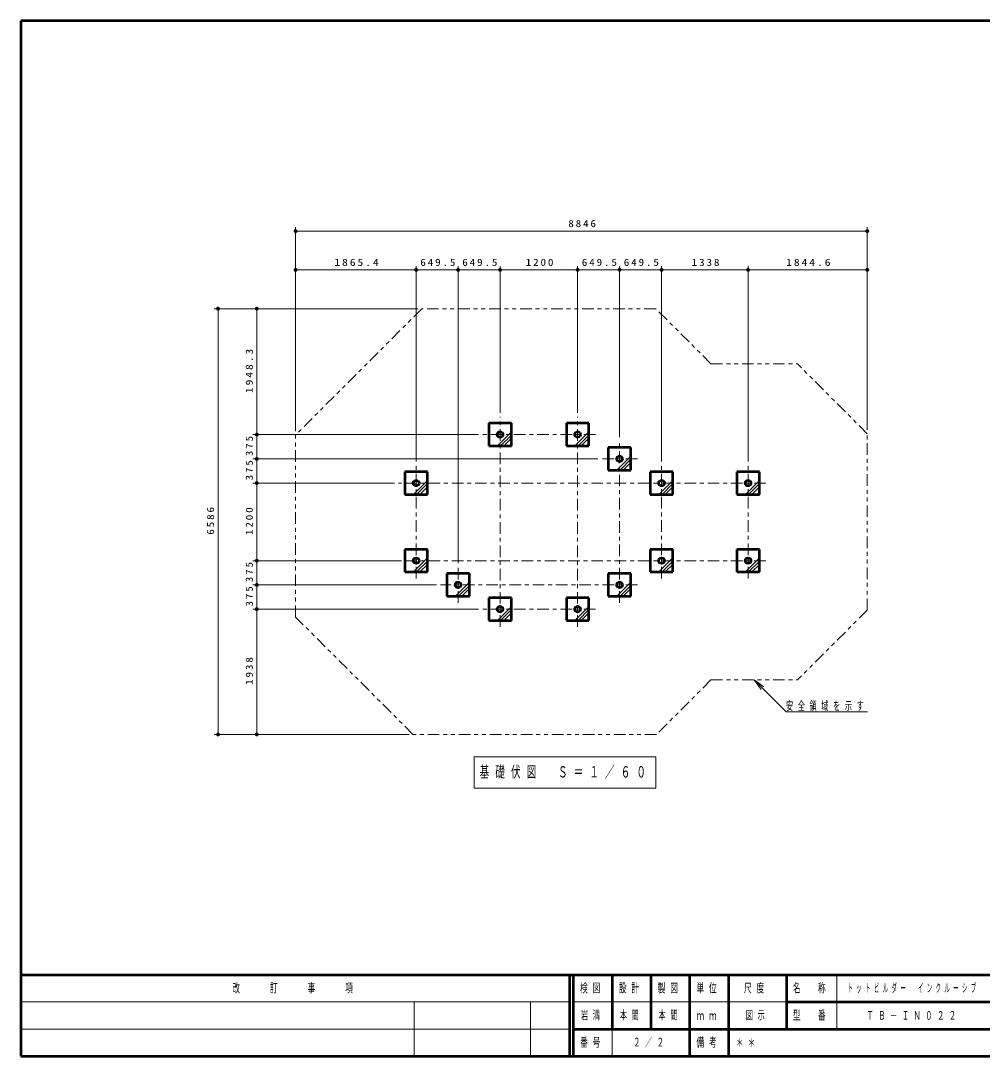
# Model space of a CAD drawing. Units: millimetres on the paper, scale 1:60. Extents: x -385 to 0, y -297 to 267.
# Drawn here: x -385 to -137, y -297 to -30 of the extents above; entities that cross this region are included whole.
import ezdxf

# ---------------------------------------------------------------- set-up
doc = ezdxf.new("R2010")
doc.units = ezdxf.units.MM
doc.linetypes.add('USER2', pattern=[6, 3, -1, 1, -1])
doc.linetypes.add('USER3', pattern=[8, 3, -1, 1, -1, 1, -1])
doc.layers.add('LY_1', color=140, linetype='Continuous', lineweight=50)
doc.styles.add('ＭＳ ゴシック', font='')
doc.styles.get('ＭＳ ゴシック').set_extended_font_data('MS Gothic')

# ---------------------------------------------------------------- blocks, each defined once
blk = doc.blocks.new('filled_dot')
at = {"color": 0, "linetype": 'Continuous', "lineweight": -2, "const_width": 1.25}
blk.add_lwpolyline([(-0.625, 0, 1), (0.625, 0, 1)], format="xyb", close=True, dxfattribs=at)

msp = doc.modelspace()

# ---------------------------------------------------------------- linework, layer by layer
at = {"layer": 'LY_1', "color": 7}
for p, q in [((-385, -30), (-385, -297)), ((0, -30), (-385, -30)), ((-385, -276), (0, -276)), ((-385, -297), (0, -297))]:
    msp.add_line(p, q, dxfattribs=at)
at = {"layer": 'LY_1', "color": 7, "lineweight": 13}
for p, q in [((-314.119, -93.244), (-314.119, -83.244)), ((-314.119, -84.244), (-166.685, -84.244)), ((-166.685, -93.244), (-166.685, -83.244)), ((-314.119, -135.83), (-314.119, -93.244)), ((-283.029, -143.633), (-283.029, -93.244)), ((-272.204, -169.883), (-272.204, -93.244)), ((-261.378, -131.133), (-261.378, -93.244)), ((-241.378, -131.133), (-241.378, -93.244)), ((-230.553, -137.383), (-230.553, -93.244)), ((-219.728, -143.633), (-219.728, -93.244)), ((-197.428, -143.633), (-197.428, -93.244)), ((-166.685, -135.482), (-166.685, -93.244)), ((-314.119, -94.244), (-283.029, -94.244)), ((-283.029, -94.244), (-272.204, -94.244)), ((-272.204, -94.244), (-261.378, -94.244)), ((-261.378, -94.244), (-241.378, -94.244)), ((-241.378, -94.244), (-230.553, -94.244)), ((-230.553, -94.244), (-219.728, -94.244)), ((-219.728, -94.244), (-197.428, -94.244)), ((-197.428, -94.244), (-166.685, -94.244)), ((-325.119, -104.244), (-335.119, -104.244)), ((-334.119, -214.016), (-334.119, -104.244)), ((-282.534, -104.244), (-325.119, -104.244)), ((-324.119, -136.716), (-324.119, -104.244)), ((-258.462, -136.013), (-262.082, -139.633)), ((-238.462, -136.013), (-242.082, -139.633)), ((-266.962, -136.716), (-325.119, -136.716)), ((-324.119, -142.966), (-324.119, -136.716)), ((-258.462, -136.838), (-261.257, -139.633)), ((-258.462, -137.663), (-260.432, -139.633)), ((-238.462, -136.838), (-241.257, -139.633)), ((-238.462, -137.663), (-240.432, -139.633)), ((-236.136, -142.966), (-325.119, -142.966)), ((-324.119, -149.216), (-324.119, -142.966)), ((-227.636, -142.263), (-231.256, -145.883)), ((-227.636, -143.088), (-230.431, -145.883)), ((-227.636, -143.913), (-229.606, -145.883)), ((-288.612, -149.216), (-325.119, -149.216)), ((-324.119, -169.216), (-324.119, -149.216)), ((-280.112, -148.513), (-283.732, -152.133)), ((-280.112, -149.338), (-282.907, -152.133)), ((-216.811, -148.513), (-220.431, -152.133)), ((-216.811, -149.338), (-219.606, -152.133)), ((-194.511, -148.513), (-198.131, -152.133)), ((-194.511, -149.338), (-197.306, -152.133)), ((-280.112, -150.163), (-282.082, -152.133)), ((-216.811, -150.163), (-218.781, -152.133)), ((-194.511, -150.163), (-196.481, -152.133)), ((-286.946, -169.216), (-325.119, -169.216)), ((-324.119, -175.466), (-324.119, -169.216)), ((-280.112, -168.513), (-283.732, -172.133)), ((-280.112, -169.338), (-282.907, -172.133)), ((-280.112, -170.163), (-282.082, -172.133)), ((-216.811, -168.513), (-220.431, -172.133)), ((-216.811, -169.338), (-219.606, -172.133)), ((-216.811, -170.163), (-218.781, -172.133)), ((-194.511, -168.513), (-198.131, -172.133)), ((-194.511, -169.338), (-197.306, -172.133)), ((-194.511, -170.163), (-196.481, -172.133)), ((-277.787, -175.466), (-325.119, -175.466)), ((-324.119, -181.716), (-324.119, -175.466)), ((-269.287, -174.763), (-272.907, -178.383)), ((-269.287, -175.588), (-272.082, -178.383)), ((-227.636, -174.763), (-231.256, -178.383)), ((-227.636, -175.588), (-230.431, -178.383)), ((-269.287, -176.413), (-271.257, -178.383)), ((-227.636, -176.413), (-229.606, -178.383)), ((-258.462, -181.013), (-262.082, -184.633)), ((-238.462, -181.013), (-242.082, -184.633)), ((-266.962, -181.716), (-325.119, -181.716)), ((-324.119, -214.016), (-324.119, -181.716)), ((-258.462, -181.838), (-261.257, -184.633)), ((-258.462, -182.663), (-260.432, -184.633)), ((-238.462, -181.838), (-241.257, -184.633)), ((-238.462, -182.663), (-240.432, -184.633)), ((-194.076, -202.433), (-195.844, -199.959)), ((-195.844, -199.959), (-193.369, -201.726)), ((-195.844, -199.959), (-193.722, -202.08)), ((-195.844, -199.959), (-187.634, -208.168)), ((-187.634, -208.168), (-166.634, -208.168)), ((-325.119, -214.016), (-335.119, -214.016)), ((-284.843, -214.016), (-325.119, -214.016)), ((-268.041, -219.757), (-268.041, -227.891)), ((-221.241, -219.757), (-268.041, -219.757)), ((-221.241, -227.891), (-221.241, -219.757)), ((-268.041, -227.891), (-221.241, -227.891)), ((-174.5, -276), (-174.5, -290)), ((-385, -283), (-243.5, -283)), ((-283.5, -283), (-283.5, -297)), ((-253.5, -283), (-253.5, -297)), ((-242.5, -283), (-187.5, -283)), ((-385, -290), (-243.5, -290)), ((-232.5, -290), (-232.5, -297))]:
    msp.add_line(p, q, dxfattribs=at)
at = {"layer": 'LY_1', "color": 7, "linetype": 'USER3', "lineweight": 13}
for p, q in [((-281.534, -104.244), (-314.119, -136.83)), ((-206.994, -118.474), (-221.223, -104.244)), ((-206.994, -118.474), (-184.694, -118.474)), ((-206.994, -199.959), (-221.051, -214.016)), ((-206.994, -199.959), (-184.694, -199.959))]:
    msp.add_line(p, q, dxfattribs=at)
at = {"layer": 'LY_1', "linetype": 'USER3', "lineweight": 13}
for p, q in [((-221.223, -104.244), (-281.534, -104.244)), ((-166.685, -136.482), (-184.694, -118.474)), ((-314.119, -183.74), (-314.119, -136.83)), ((-166.685, -181.95), (-166.685, -136.482)), ((-283.843, -214.016), (-314.119, -183.74)), ((-166.685, -181.95), (-184.694, -199.959)), ((-221.051, -214.016), (-283.843, -214.016))]:
    msp.add_line(p, q, dxfattribs=at)
at = {"layer": 'LY_1', "color": 7, "linetype": 'USER2', "lineweight": 13}
for p, q in [((-261.378, -186.299), (-261.378, -132.133)), ((-241.378, -186.299), (-241.378, -132.133)), ((-236.795, -136.716), (-265.962, -136.716)), ((-230.553, -180.049), (-230.553, -138.383)), ((-225.97, -142.966), (-235.136, -142.966)), ((-283.029, -173.799), (-283.029, -144.633)), ((-219.728, -173.799), (-219.728, -144.633)), ((-197.428, -173.799), (-197.428, -144.633)), ((-192.844, -149.216), (-287.612, -149.216)), ((-192.844, -169.216), (-287.612, -169.216)), ((-272.204, -180.049), (-272.204, -170.883)), ((-225.97, -175.466), (-276.787, -175.466)), ((-236.795, -181.716), (-265.962, -181.716))]:
    msp.add_line(p, q, dxfattribs=at)
at = {"layer": 'LY_1'}
for p, q in [((-258.462, -133.799), (-264.295, -133.799)), ((-264.295, -133.799), (-264.295, -139.633)), ((-258.462, -139.633), (-258.462, -133.799)), ((-238.462, -133.799), (-244.295, -133.799)), ((-244.295, -133.799), (-244.295, -139.633)), ((-238.462, -139.633), (-238.462, -133.799)), ((-264.295, -139.633), (-258.462, -139.633)), ((-244.295, -139.633), (-238.462, -139.633)), ((-227.636, -140.049), (-233.47, -140.049)), ((-233.47, -140.049), (-233.47, -145.883)), ((-227.636, -145.883), (-227.636, -140.049)), ((-280.112, -146.299), (-285.946, -146.299)), ((-285.946, -146.299), (-285.946, -152.133)), ((-280.112, -152.133), (-280.112, -146.299)), ((-233.47, -145.883), (-227.636, -145.883)), ((-216.811, -146.299), (-222.644, -146.299)), ((-222.644, -146.299), (-222.644, -152.133)), ((-216.811, -152.133), (-216.811, -146.299)), ((-194.511, -146.299), (-200.344, -146.299)), ((-200.344, -146.299), (-200.344, -152.133)), ((-194.511, -152.133), (-194.511, -146.299)), ((-285.946, -152.133), (-280.112, -152.133)), ((-222.644, -152.133), (-216.811, -152.133)), ((-200.344, -152.133), (-194.511, -152.133)), ((-280.112, -166.299), (-285.946, -166.299)), ((-285.946, -166.299), (-285.946, -172.133)), ((-280.112, -172.133), (-280.112, -166.299)), ((-216.811, -166.299), (-222.644, -166.299)), ((-222.644, -166.299), (-222.644, -172.133)), ((-216.811, -172.133), (-216.811, -166.299)), ((-194.511, -166.299), (-200.344, -166.299)), ((-200.344, -166.299), (-200.344, -172.133)), ((-194.511, -172.133), (-194.511, -166.299)), ((-285.946, -172.133), (-280.112, -172.133)), ((-269.287, -172.549), (-275.12, -172.549)), ((-275.12, -172.549), (-275.12, -178.383)), ((-269.287, -178.383), (-269.287, -172.549)), ((-227.636, -172.549), (-233.47, -172.549)), ((-233.47, -172.549), (-233.47, -178.383)), ((-227.636, -178.383), (-227.636, -172.549)), ((-222.644, -172.133), (-216.811, -172.133)), ((-200.344, -172.133), (-194.511, -172.133)), ((-275.12, -178.383), (-269.287, -178.383)), ((-258.462, -178.799), (-264.295, -178.799)), ((-264.295, -178.799), (-264.295, -184.633)), ((-258.462, -184.633), (-258.462, -178.799)), ((-238.462, -178.799), (-244.295, -178.799)), ((-244.295, -178.799), (-244.295, -184.633)), ((-238.462, -184.633), (-238.462, -178.799)), ((-233.47, -178.383), (-227.636, -178.383)), ((-264.295, -184.633), (-258.462, -184.633)), ((-244.295, -184.633), (-238.462, -184.633)), ((-243.5, -276), (-243.5, -297)), ((-242.5, -276), (-242.5, -297)), ((-232.5, -276), (-232.5, -290)), ((-222.5, -276), (-222.5, -290)), ((-212.5, -276), (-212.5, -297)), ((-202.5, -276), (-202.5, -290)), ((-187.5, -276), (-187.5, -290)), ((-187.5, -283), (-70, -283)), ((-242.5, -290), (0, -290)), ((-202.5, -290), (-202.5, -297))]:
    msp.add_line(p, q, dxfattribs=at)
for centre in [(-261.378, -136.716), (-241.378, -136.716), (-230.553, -142.966), (-283.029, -149.216), (-219.728, -149.216), (-197.428, -149.216), (-283.029, -169.216), (-219.728, -169.216), (-197.428, -169.216), (-272.204, -175.466), (-230.553, -175.466), (-261.378, -181.716), (-241.378, -181.716)]:
    msp.add_circle(centre, 0.743, dxfattribs=at)

# ---------------------------------------------------------------- block references
at = {"layer": 'LY_1', "color": 7, "lineweight": 13, "xscale": 0.4, "yscale": 0.4}
for p in [(-314.119, -84.244), (-314.119, -94.244), (-283.029, -94.244), (-272.204, -94.244), (-261.378, -94.244), (-241.378, -94.244), (-230.553, -94.244), (-219.728, -94.244), (-197.428, -94.244)]:
    msp.add_blockref('filled_dot', p, dxfattribs=at)
for p, rotation in [((-166.685, -84.244), 180), ((-283.029, -94.244), 180), ((-272.204, -94.244), 180), ((-261.378, -94.244), 180), ((-241.378, -94.244), 180), ((-230.553, -94.244), 180), ((-219.728, -94.244), 180), ((-197.428, -94.244), 180), ((-166.685, -94.244), 180), ((-334.119, -104.244), 270), ((-324.119, -104.244), 270), ((-324.119, -136.716), 270), ((-324.119, -136.716), 90), ((-324.119, -142.966), 270), ((-324.119, -142.966), 90), ((-324.119, -149.216), 270), ((-324.119, -149.216), 90), ((-324.119, -169.216), 270), ((-324.119, -169.216), 90), ((-324.119, -175.466), 270), ((-324.119, -175.466), 90), ((-324.119, -181.716), 270), ((-324.119, -181.716), 90), ((-334.119, -214.016), 90), ((-324.119, -214.016), 90)]:
    msp.add_blockref('filled_dot', p, dxfattribs=dict(at, rotation=rotation))

# ---------------------------------------------------------------- texts
at = {"layer": 'LY_1', "color": 7, "style": 'ＭＳ ゴシック'}
for s, insert, char_height, attachment_point in [('\\T1.33;\\W1.15;8846', (-239.986, -83.244), 1.833, 8), ('\\T1.33;\\W1.2;1865.4', (-298.153, -93.244), 1.833, 8), ('\\T1.33;\\W1.15;649.5', (-277.189, -93.244), 1.833, 8), ('\\T1.33;\\W1.15;649.5', (-266.364, -93.244), 1.833, 8), ('\\T1.33;\\W1.15;1200', (-250.957, -93.244), 1.833, 8), ('\\T1.33;\\W1.15;649.5', (-235.538, -93.244), 1.833, 8), ('\\T1.33;\\W1.15;649.5', (-224.713, -93.244), 1.833, 8), ('\\T1.33;\\W1.15;1338', (-208.15, -93.244), 1.833, 8), ('\\T1.33;\\W1.2;1844.6', (-181.635, -93.244), 1.833, 8), ('\\T1.64;\\W0.6;安全領域を示す', (-187.634, -208.018), 2.199, 7), ('\\T1.64;\\W0.6;基礎伏図\u3000Ｓ＝１／６０', (-266.641, -223.824), 2.933, 4), ('\\T1.64;\\W0.6;改\u3000\u3000訂\u3000\u3000事\u3000\u3000項', (-314.25, -279.5), 2.346, 5), ('\\T1.64;\\W0.6;検図', (-237.5, -279.5), 2.346, 5), ('\\T1.64;\\W0.6;設計', (-227.5, -279.5), 2.346, 5), ('\\T1.64;\\W0.6;製図', (-217.5, -279.5), 2.346, 5), ('\\T1.64;\\W0.6;単位', (-207.5, -279.5), 2.346, 5), ('\\T1.64;\\W0.6;尺度', (-195.25, -279.5), 2.346, 5), ('\\T1.64;\\W0.6;名\u3000称', (-181, -279.5), 2.346, 5), ('\\T1.64;\\W0.45;トットビルダー\u3000インクルーシブ', (-154.75, -279.5), 2.199, 5), ('\\T1.64;\\W0.6;岩満', (-237.5, -286.5), 2.199, 5), ('\\T1.64;\\W0.6;本間', (-230.5, -286.5), 2.199, 4), ('\\T1.64;\\W0.6;本間', (-217.5, -286.5), 2.199, 5), ('\\T1.64;\\W0.6;図示', (-198, -286.5), 2.199, 4), ('\\T1.64;\\W0.6;型\u3000番', (-181, -286.5), 2.346, 5), ('\\T1.64;\\W0.6;ＴＢ－ＩＮ０２２', (-154.75, -286.5), 2.199, 5), ('\\T1.64;\\W0.6;ｍｍ', (-207.5, -286.5), 2.346, 5), ('\\T1.64;\\W0.6;番号', (-237.5, -293.5), 2.346, 5), ('\\T1.64;\\W0.6;２／２', (-222.5, -293.5), 2.199, 5), ('\\T1.64;\\W0.6;備考', (-207.5, -293.5), 2.346, 5), ('\\T1.64;\\W0.6;＊＊', (-200.5, -293.5), 2.199, 4)]:
    msp.add_mtext(s, dxfattribs=dict(at, insert=insert, char_height=char_height, attachment_point=attachment_point))
at = {"layer": 'LY_1', "color": 7, "char_height": 1.833, "attachment_point": 8, "rotation": 90, "style": 'ＭＳ ゴシック'}
for s, insert in [('\\T1.33;\\W1.2;1948.3', (-325.119, -120.059)), ('\\T1.33;\\W1.15;375', (-325.119, -139.424)), ('\\T1.33;\\W1.15;375', (-325.119, -145.674)), ('\\T1.33;\\W1.15;6586', (-335.119, -158.714)), ('\\T1.33;\\W1.15;1200', (-325.119, -158.795)), ('\\T1.33;\\W1.15;375', (-325.119, -171.924)), ('\\T1.33;\\W1.15;375', (-325.119, -178.174)), ('\\T1.33;\\W1.15;1938', (-325.119, -197.438))]:
    msp.add_mtext(s, dxfattribs=dict(at, insert=insert))

doc.saveas('drawing.dxf')
